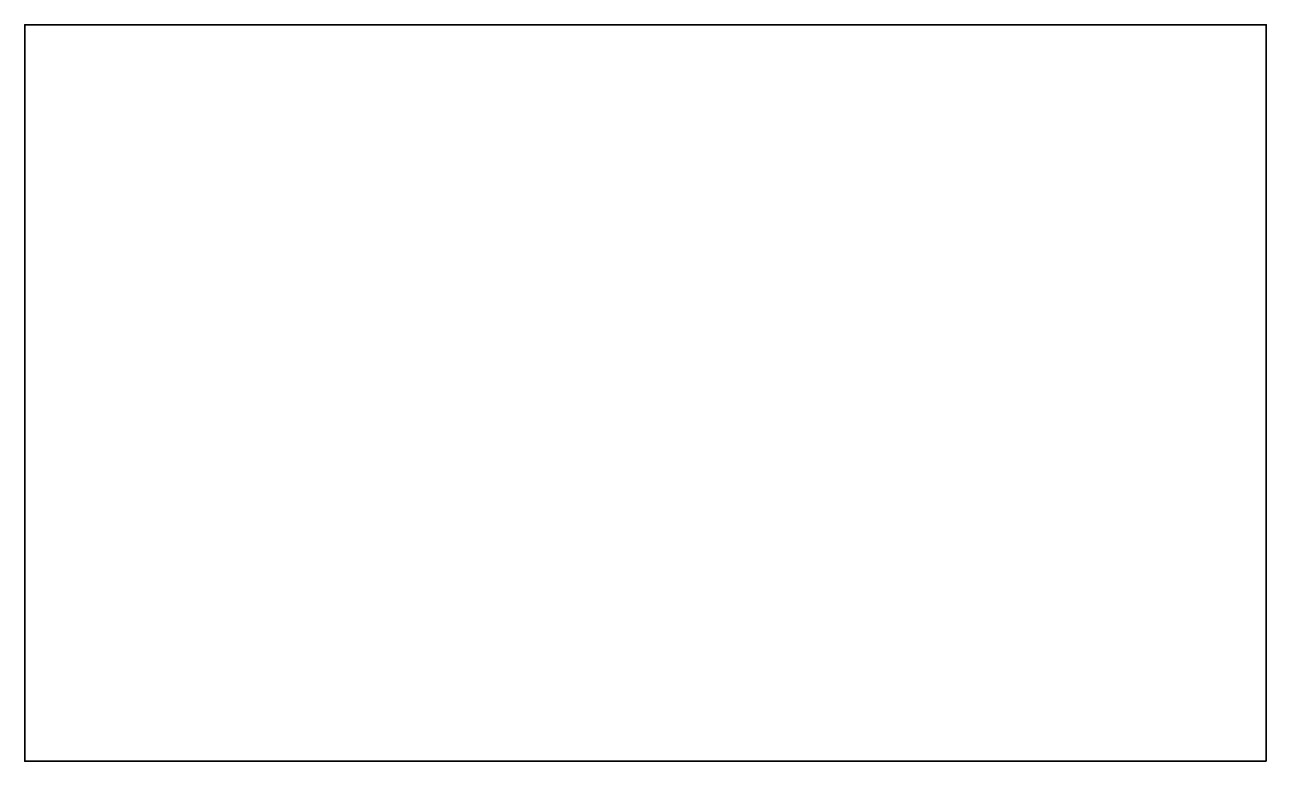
# Model space of a CAD drawing. Header units: millimetres. Extents: x 293.1 to 392.6, y -208.5 to -149.5.
import ezdxf

# ---------------------------------------------------------------- set-up
doc = ezdxf.new("R2010")
doc.units = ezdxf.units.MM
doc.header["$MEASUREMENT"] = 0
doc.layers.add('Layer 1', color=7, linetype='Continuous', lineweight=0)

msp = doc.modelspace()

# ---------------------------------------------------------------- linework, layer by layer
at = {"layer": 'Layer 1', "color": 250, "lineweight": 35, "true_color": 0x231f20}
msp.add_lwpolyline([(392.552, -208.522), (293.098, -208.522), (293.098, -149.525), (392.552, -149.525)], close=True, dxfattribs=at)

doc.saveas('drawing.dxf')
